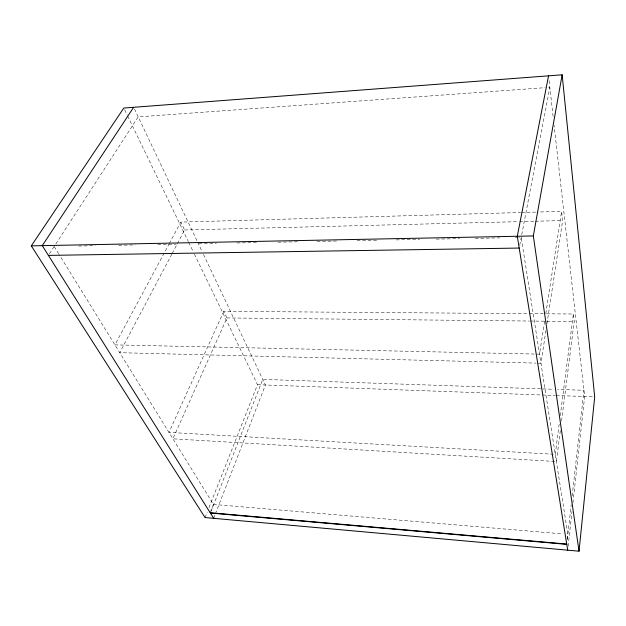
<?xml version="1.0" encoding="UTF-8"?>
<svg xmlns="http://www.w3.org/2000/svg" width="626" height="626" viewBox="0 0 626 626"><rect width="100%" height="100%" fill="white"/><g stroke="black" fill="none" stroke-linecap="round" stroke-linejoin="round"><path stroke-width="0.47" stroke-dasharray="3.13 2.35" d="M567.273 539.189L567.813 534.338L521.215 237.473L519.259 237.512M567.32 539.518L571.209 504.634M572.18 495.917L583.948 390.303L557.586 389.411M568.142 546.31L571.976 511.52M572.931 502.827L584.653 396.54L554.12 125.403M560.325 430.633L556.389 461.542L172.917 438.803L226.941 317.938L223.764 311.333L528.446 313.665M561.553 420.977L574.222 321.49L573.369 314.009L544.072 313.782M555.254 454.343L559.378 422.409M560.254 415.633L573.369 314.009M545.935 330.458L540.958 363.236L537.045 363.135M546.967 323.712L562.649 220.563L561.592 211.377L537.186 212.065M544.597 321.357L539.526 354.159L114.918 344.879L168.824 244.422M545.794 313.642L561.592 211.377M519.744 245.189L521.568 235.626M521.748 234.672L549.831 87.343L545.927 87.617M213.693 518.336L215.101 514.705M215.454 513.797L265.401 384.982L202.667 252.748M210.172 512.733L213.435 504.423L59.306 254.813M211.064 511.199L262.74 379.372L553.681 389.278M205.062 517.561L207.206 512.138M208.99 507.616L257.497 384.693L193.841 252.959M223.764 311.333L168.965 432.409L553.306 454.233M171.814 254.179L119.738 352.688L536.067 363.111M172.267 253.319L184.6 229.985L180.804 222.097L520.582 212.535M169.286 243.561L180.804 222.097M49.446 253.78L55.307 244.743M55.839 243.921L138.205 116.874L544.956 87.687M521.56 212.504L536.208 212.097M184.6 229.985L518.688 221.659M519.666 221.635L534.314 221.268M535.293 221.244L562.649 220.563M78.594 246.026L95.207 245.705M118.658 245.251L135.271 244.93M157.736 244.492L176.305 244.132M198.778 243.702L216.361 243.365M236.886 242.966L257.403 242.567M277.921 242.176L297.46 241.792M317.006 241.417L338.502 241.002M357.063 240.642L378.558 240.227M396.148 239.891L419.6 239.437M436.205 239.116L459.656 238.662M475.29 238.357L499.72 237.888M515.355 237.59L518.281 237.528M529.424 313.673L543.094 313.775M226.941 317.938L529.353 321.028M530.324 321.044L574.222 321.49M257.497 384.693L555.364 395.475M556.334 395.515L594.7 396.9M213.435 504.423L562.946 533.923M54.172 246.495L58.797 253.984M124.66 109.8L127.203 115.067M127.626 115.943L188.324 241.542M188.747 242.418L193.411 252.075M134.488 109.034L197.229 241.292M197.652 242.168L202.245 251.871M549.072 80.637L553.243 117.633"/><path stroke-width="0.94" d="M579.027 551.193L594.7 396.9L562.148 74.807L123.807 108.04L31.3 245.861L205.062 517.561L579.027 551.193L533.329 235.939L562.148 74.807M548.533 75.84L517.303 236.252L567.712 550.176M133.659 107.296L42.271 245.642L213.693 518.336M31.3 245.861L533.329 235.939M48.398 255.392L519.197 248.06M210.172 512.733L566.726 544.049M210.352 513.023L566.78 544.362"/></g></svg>
